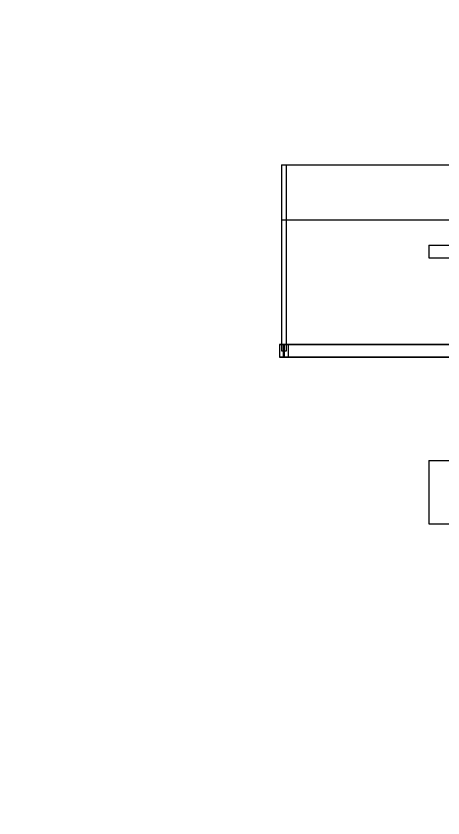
# Model space of a CAD drawing. Header units: millimetres. Extents: x -191664 to 191490, y -197311 to 10263.
# Drawn here: x -624 to 388, y -123906 to -122008 of the extents above; entities that cross this region are included whole.
import ezdxf

# ---------------------------------------------------------------- set-up
doc = ezdxf.new("R2010")
doc.units = ezdxf.units.MM
doc.layers.add('DET_secador_lateral', color=7, linetype='Continuous', lineweight=0)
doc.layers.add('R15_COTAS_TRANSPORTE_P', color=1, linetype='Continuous', lineweight=0)
doc.dimstyles.new('PLANTA_20', dxfattribs={"dimtxt": 50, "dimasz": 30, "dimexe": 30, "dimexo": 16, "dimgap": 20, "dimtad": 1, "dimtih": 1, "dimtoh": 1, "dimdec": 1, "dimzin": 0, "dimdsep": 46, "dimcen": 0.09, "dimadec": 0, "dimazin": 0, "dimtfac": 1, "dimtdec": 4, "dimtofl": 0, "dimtmove": 0, "dimatfit": 3, "dimfxl": 1, "dimtolj": 1, "dimtzin": 0, "dimarcsym": 0})

# ---------------------------------------------------------------- blocks, each defined once
blk = doc.blocks.new('*D131')
at = {"layer": 'Defpoints', "color": 0, "transparency": 16777216}
for p in [(1100, -183968.1), (1139.8, -184162.7), (1104.6, -184212), (1304.6, -184212), (1304.6, -184212)]:
    blk.add_point(p, dxfattribs=at)
at = {"layer": 'R15_COTAS_TRANSPORTE_P', "color": 0, "lineweight": -2, "transparency": 16777216}
blk.add_arc((1304.6, -184212), 172, 140.0034, 169.9966, dxfattribs=at)
at = {"layer": 'R15_COTAS_TRANSPORTE_P', "color": 0, "transparency": 16777216}
for points in [[(1169.3, -184097.9), (1176.3, -184105), (1194, -184080.2)], [(1140.2, -184182.6), (1130.2, -184181.7), (1132.6, -184212)]]:
    blk.add_solid(points, dxfattribs=at)
blk = doc.blocks.new('*D132')
at = {"layer": 'Defpoints', "color": 0, "transparency": 16777216}
for p in [(-500, -194490), (-500, -194490), (500, -194490), (203.3, -194656.7), (439.7, -194832)]:
    blk.add_point(p, dxfattribs=at)
at = {"layer": 'R15_COTAS_TRANSPORTE_P', "color": 0, "lineweight": -2, "transparency": 16777216}
blk.add_arc((-500, -194490), 722.8, 342.3783, 357.6217, dxfattribs=at)
at = {"layer": 'R15_COTAS_TRANSPORTE_P', "color": 0, "transparency": 16777216}
for points in [[(217.2, -194519.9), (227.1, -194520.1), (222.8, -194490)], [(193.6, -194710.4), (184.1, -194707.2), (179.2, -194737.2)]]:
    blk.add_solid(points, dxfattribs=at)
blk = doc.blocks.new('*D133')
at = {"layer": 'Defpoints', "color": 0, "transparency": 16777216}
for p in [(439.7, -194148), (217.9, -194406.1), (-500, -194490), (-500, -194490), (500, -194490)]:
    blk.add_point(p, dxfattribs=at)
at = {"layer": 'R15_COTAS_TRANSPORTE_P', "color": 0, "lineweight": -2, "transparency": 16777216}
blk.add_arc((-500, -194490), 722.8, 2.3783, 17.6217, dxfattribs=at)
at = {"layer": 'R15_COTAS_TRANSPORTE_P', "color": 0, "transparency": 16777216}
for points in [[(184.1, -194272.8), (193.6, -194269.6), (179.2, -194242.8)], [(227.1, -194459.9), (217.2, -194460.1), (222.8, -194490)]]:
    blk.add_solid(points, dxfattribs=at)

msp = doc.modelspace()

# ---------------------------------------------------------------- linework, layer by layer
at = {"layer": 'DET_secador_lateral', "color": 33, "true_color": 0xb6a25b}
for p, q in [((4.71, -122360), (1254.71, -122360)), ((4.71, -122360), (4.71, -122490)), ((4.71, -122360), (16.71, -122360)), ((16.71, -122490), (16.71, -122360)), ((4.71, -122490), (1254.71, -122490)), ((4.71, -122490), (16.71, -122490))]:
    msp.add_line(p, q, dxfattribs=at)
at = {"layer": 'DET_secador_lateral', "color": 253, "true_color": 0xa6b3ba}
for p, q in [((4.71, -122490), (4.71, -122800)), ((16.71, -122800), (16.71, -122490)), ((354.71, -122550), (904.71, -122550)), ((354.71, -122550), (354.71, -122580)), ((354.71, -122580), (904.71, -122580)), ((4.71, -122800), (16.71, -122800)), ((354.71, -123060), (3854.71, -123060)), ((354.71, -123060), (354.71, -123210)), ((354.71, -123210), (3854.71, -123210))]:
    msp.add_line(p, q, dxfattribs=at)
at = {"layer": 'DET_secador_lateral', "color": 8, "true_color": 0x667c87}
for p, q in [((21.42, -122785), (0, -122785)), ((0, -122785), (594, -122785)), ((0, -122785), (0, -122815)), ((12.12, -122785), (9.3, -122785)), ((9.3, -122785), (603.3, -122785)), ((9.3, -122785), (9.3, -122815)), ((606.12, -122785), (12.12, -122785)), ((12.12, -122815), (12.12, -122785)), ((615.42, -122785), (21.42, -122785)), ((21.42, -122815), (21.42, -122785)), ((594, -122815), (0, -122815)), ((0, -122815), (21.42, -122815)), ((603.3, -122815), (9.3, -122815)), ((9.3, -122815), (12.12, -122815)), ((12.12, -122815), (606.12, -122815)), ((21.42, -122815), (615.42, -122815))]:
    msp.add_line(p, q, dxfattribs=at)

# ---------------------------------------------------------------- dimensions: what is measured, and where the dimension line sits
at = {"layer": 'R15_COTAS_TRANSPORTE_P'}
for base, line1, line2, picture, middle in [((217.89, -194406.09), ((-500, -194490), (500, -194490)), ((-500, -194490), (439.69, -194147.98)), '*D133', (191490.46, -33543.69)), ((203.29, -194656.68), ((-500, -194490), (500, -194490)), ((-500, -194490), (439.69, -194832.02)), '*D132', (-191664.11, -34001.98)), ((1139.8, -184162.66), ((1304.62, -184212), (1104.62, -184212)), ((1304.62, -184212), (1100, -183968.15)), '*D131', (-166426.35, -78863.51))]:
    dim = msp.add_angular_dim_2l(base=base, line1=line1, line2=line2, dimstyle='PLANTA_20', dxfattribs=at)
    dim.commit()
    dim.dimension.update_dxf_attribs({"geometry": picture, "text_midpoint": middle})

doc.saveas('drawing.dxf')
